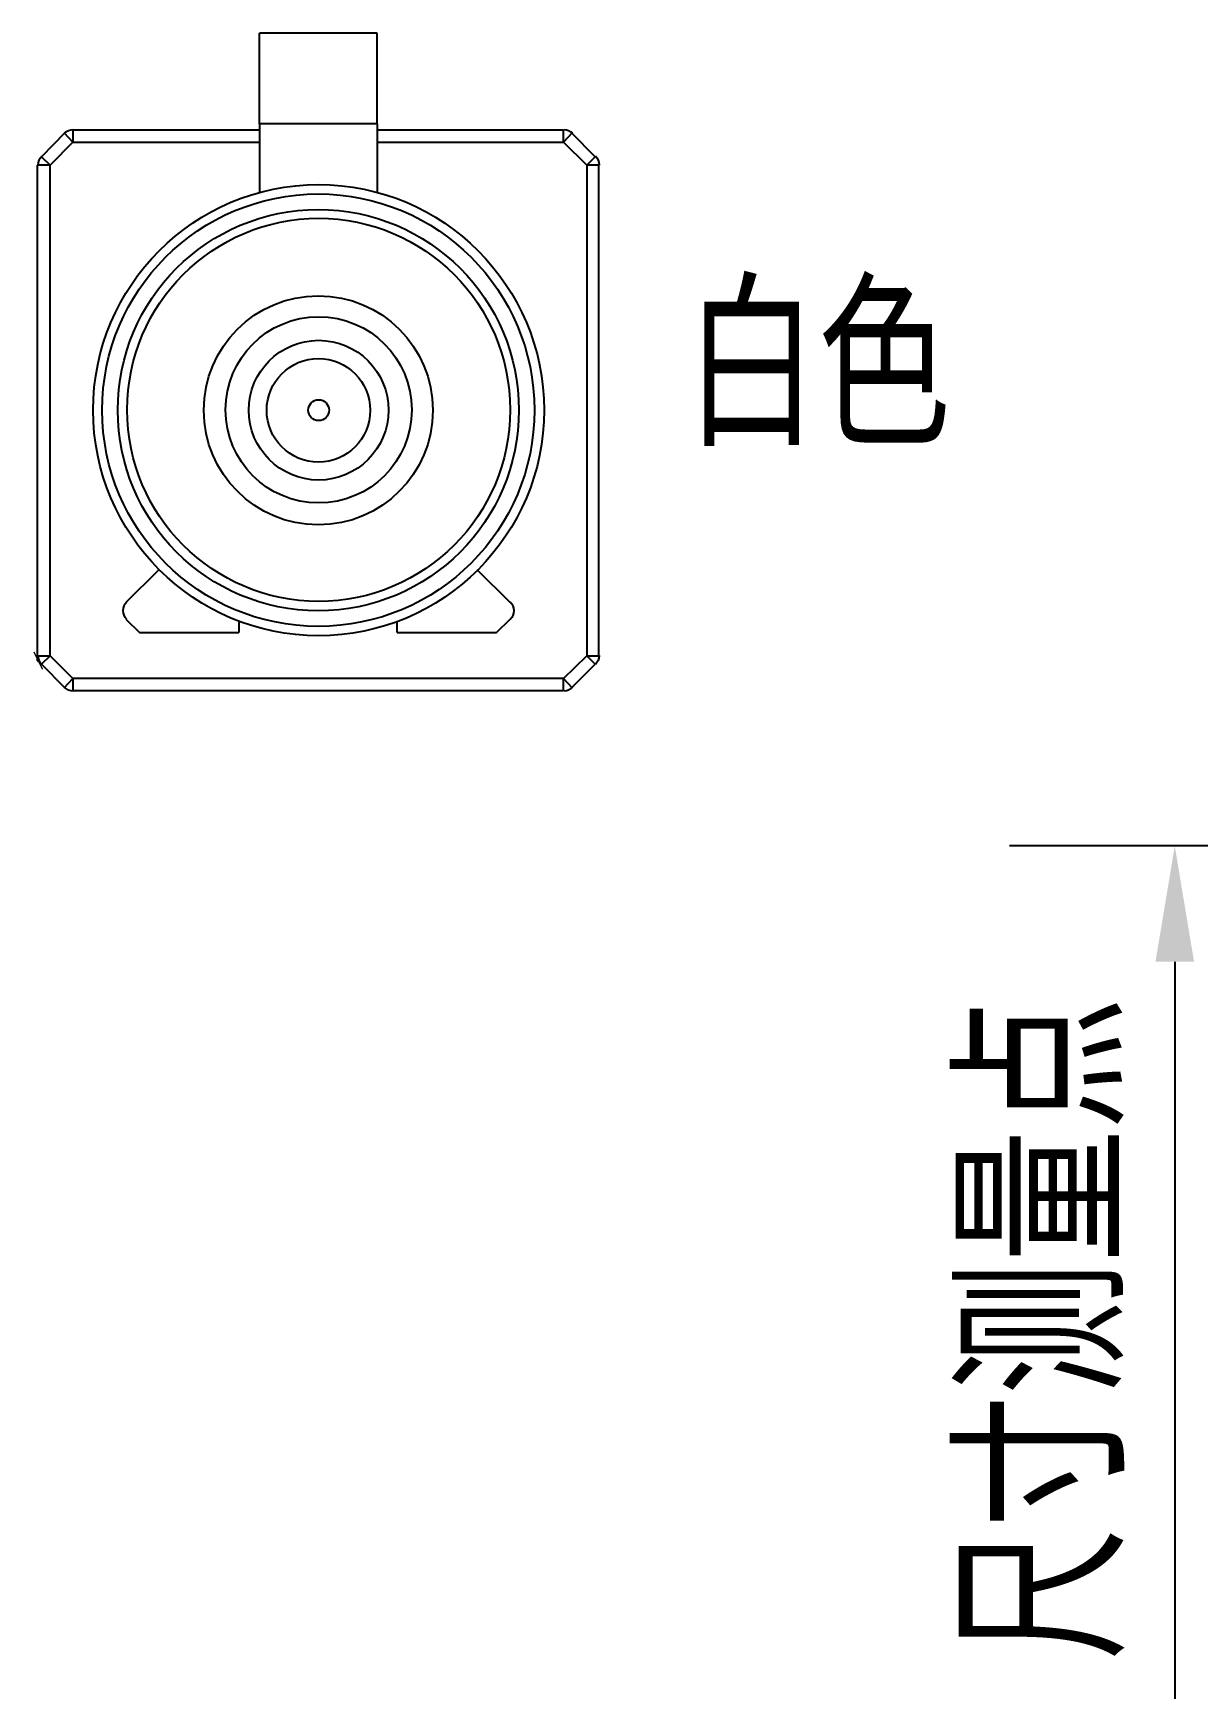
# Model space of a CAD drawing. Header units: inches. Extents: x 47316 to 59086, y 3141 to 11743.
# Drawn here: x 51159.57 to 51184.71, y 6341.68 to 6377.62 of the extents above; entities that cross this region are included whole.
import ezdxf

# ---------------------------------------------------------------- set-up
doc = ezdxf.new("R2010")
doc.units = ezdxf.units.IN
doc.header["$MEASUREMENT"] = 0
doc.layers.add('_BLACK_HOLE', color=7, linetype='Continuous')
doc.styles.add('MtX_FangSong_GB2312', font='')
doc.styles.get('MtX_FangSong_GB2312').set_extended_font_data('FangSong_GB2312')

msp = doc.modelspace()

# ---------------------------------------------------------------- hatches: boundary and pattern name
at = {"layer": '_BLACK_HOLE', "lineweight": -3}
h = msp.add_hatch(color=0, dxfattribs=at)
h.dxf.hatch_style = 2
h.paths.add_polyline_path([(51159.78, 6363.901), (51159.593, 6364.277), (51159.567, 6364.264), (51159.755, 6363.888)])

# ---------------------------------------------------------------- linework, layer by layer
at = {"color": 0}
msp.add_line((51188.978, 6360.083), (51180.645, 6360.083), dxfattribs=at)
at = {"color": 7, "lineweight": -2}
msp.add_line((51184.216, 6357.583), (51184.216, 6341.676), dxfattribs=at)
msp.add_solid([(51183.8, 6357.583), (51184.216, 6360.083), (51184.633, 6357.583)], dxfattribs=at)
at = {"layer": '_BLACK_HOLE', "color": 0, "lineweight": -3}
for p, q in [((51164.449, 6375.668), (51164.449, 6377.624)), ((51166.995, 6377.624), (51164.449, 6377.624)), ((51166.995, 6375.668), (51166.995, 6377.624)), ((51160.239, 6375.465), (51159.747, 6374.96)), ((51160.42, 6375.271), (51160.239, 6375.465)), ((51160.42, 6375.538), (51164.449, 6375.538)), ((51160.42, 6375.538), (51160.42, 6375.271)), ((51166.995, 6375.668), (51164.449, 6375.668)), ((51164.449, 6375.668), (51164.449, 6374.182)), ((51166.995, 6375.668), (51166.995, 6374.182)), ((51166.995, 6375.538), (51171.015, 6375.538)), ((51171.015, 6375.271), (51171.015, 6375.538)), ((51171.193, 6375.465), (51171.015, 6375.271)), ((51171.698, 6374.96), (51171.193, 6375.465)), ((51160.42, 6375.271), (51159.928, 6374.779)), ((51160.42, 6375.271), (51164.449, 6375.271)), ((51166.995, 6375.271), (51171.015, 6375.271)), ((51171.52, 6374.779), (51171.015, 6375.271)), ((51159.928, 6374.779), (51159.661, 6374.779)), ((51159.661, 6364.187), (51159.661, 6374.779)), ((51159.747, 6374.96), (51159.928, 6374.779)), ((51159.928, 6364.187), (51159.928, 6374.779)), ((51171.52, 6374.779), (51171.698, 6374.96)), ((51171.52, 6374.779), (51171.52, 6364.187)), ((51171.771, 6374.779), (51171.52, 6374.779)), ((51171.771, 6374.779), (51171.771, 6364.187)), ((51161.569, 6365.337), (51162.277, 6366.045)), ((51169.862, 6365.337), (51169.154, 6366.045)), ((51161.569, 6364.978), (51161.858, 6364.689)), ((51164.008, 6364.93), (51164.008, 6364.689)), ((51167.427, 6364.689), (51167.427, 6364.93)), ((51169.573, 6364.689), (51169.862, 6364.978)), ((51161.858, 6364.689), (51164.008, 6364.689)), ((51167.427, 6364.689), (51169.573, 6364.689)), ((51159.661, 6364.187), (51159.928, 6364.187)), ((51159.661, 6364.076), (51159.661, 6364.187)), ((51159.661, 6364.076), (51159.747, 6364.006)), ((51159.928, 6364.187), (51159.747, 6364.006)), ((51159.747, 6364.006), (51160.239, 6363.501)), ((51159.928, 6364.187), (51160.42, 6363.695)), ((51171.015, 6363.695), (51171.52, 6364.187)), ((51171.193, 6363.501), (51171.698, 6364.006)), ((51171.698, 6364.006), (51171.52, 6364.187)), ((51171.52, 6364.187), (51171.771, 6364.187)), ((51160.239, 6363.501), (51160.42, 6363.695)), ((51171.015, 6363.695), (51160.42, 6363.695)), ((51160.42, 6363.695), (51160.42, 6363.428)), ((51171.015, 6363.695), (51171.193, 6363.501)), ((51171.015, 6363.428), (51171.015, 6363.695)), ((51171.015, 6363.428), (51160.42, 6363.428))]:
    msp.add_line(p, q, dxfattribs=at)
for centre, radius in [((51165.729, 6369.489), 4.869), ((51165.722, 6369.489), 4.667), ((51165.722, 6369.489), 4.331), ((51165.729, 6369.496), 4.134), ((51165.722, 6369.486), 2.473), ((51165.729, 6369.496), 2.01), ((51165.729, 6369.489), 1.508), ((51165.725, 6369.486), 1.118), ((51165.729, 6369.489), 0.225)]:
    msp.add_circle(centre, radius, dxfattribs=at)
for points in [[(51160.242, 6375.471), (51160.293, 6375.519), (51160.36, 6375.547), (51160.429, 6375.547)], [(51160.429, 6375.547), (51160.429, 6375.547), (51160.429, 6375.547), (51160.429, 6375.547)], [(51171.028, 6375.547), (51171.097, 6375.544), (51171.164, 6375.516), (51171.212, 6375.465)], [(51160.429, 6363.425), (51160.36, 6363.425), (51160.293, 6363.454), (51160.242, 6363.505)], [(51171.212, 6363.508), (51171.164, 6363.457), (51171.097, 6363.428), (51171.028, 6363.425)], [(51160.429, 6363.425), (51160.429, 6363.425), (51160.429, 6363.425), (51160.429, 6363.425)]]:
    msp.add_open_spline(points, degree=3, dxfattribs=at)
for points in [[(51159.674, 6374.779), (51159.674, 6374.779), (51159.674, 6374.782), (51159.674, 6374.785), (51159.674, 6374.855), (51159.702, 6374.922), (51159.75, 6374.97)], [(51171.704, 6374.976), (51171.755, 6374.925), (51171.787, 6374.858), (51171.787, 6374.785), (51171.787, 6374.782), (51171.787, 6374.779), (51171.787, 6374.779)], [(51161.585, 6364.978), (51161.538, 6365.025), (51161.509, 6365.092), (51161.509, 6365.162), (51161.509, 6365.232), (51161.538, 6365.298), (51161.585, 6365.346)], [(51169.862, 6365.352), (51169.916, 6365.302), (51169.945, 6365.235), (51169.945, 6365.162), (51169.945, 6365.089), (51169.916, 6365.022), (51169.862, 6364.971)], [(51159.75, 6364.006), (51159.702, 6364.054), (51159.674, 6364.121), (51159.674, 6364.19), (51159.674, 6364.194), (51159.674, 6364.197), (51159.674, 6364.197)], [(51171.787, 6364.197), (51171.787, 6364.197), (51171.787, 6364.194), (51171.787, 6364.19), (51171.787, 6364.117), (51171.755, 6364.051), (51171.704, 6364)]]:
    msp.add_open_spline(points, degree=3, knots=[0, 0, 0, 0, 1, 1, 1, 2, 2, 2, 2], dxfattribs=at)

# ---------------------------------------------------------------- texts
at = {"color": 0, "style": 'MtX_FangSong_GB2312', "width": 0.7}
msp.add_text('白色', height=3, dxfattribs=at).set_placement((51173.644, 6369.046))
msp.add_text('尺寸测量点', height=3, rotation=90, dxfattribs=at).set_placement((51182.79, 6342.505))

doc.saveas('drawing.dxf')
